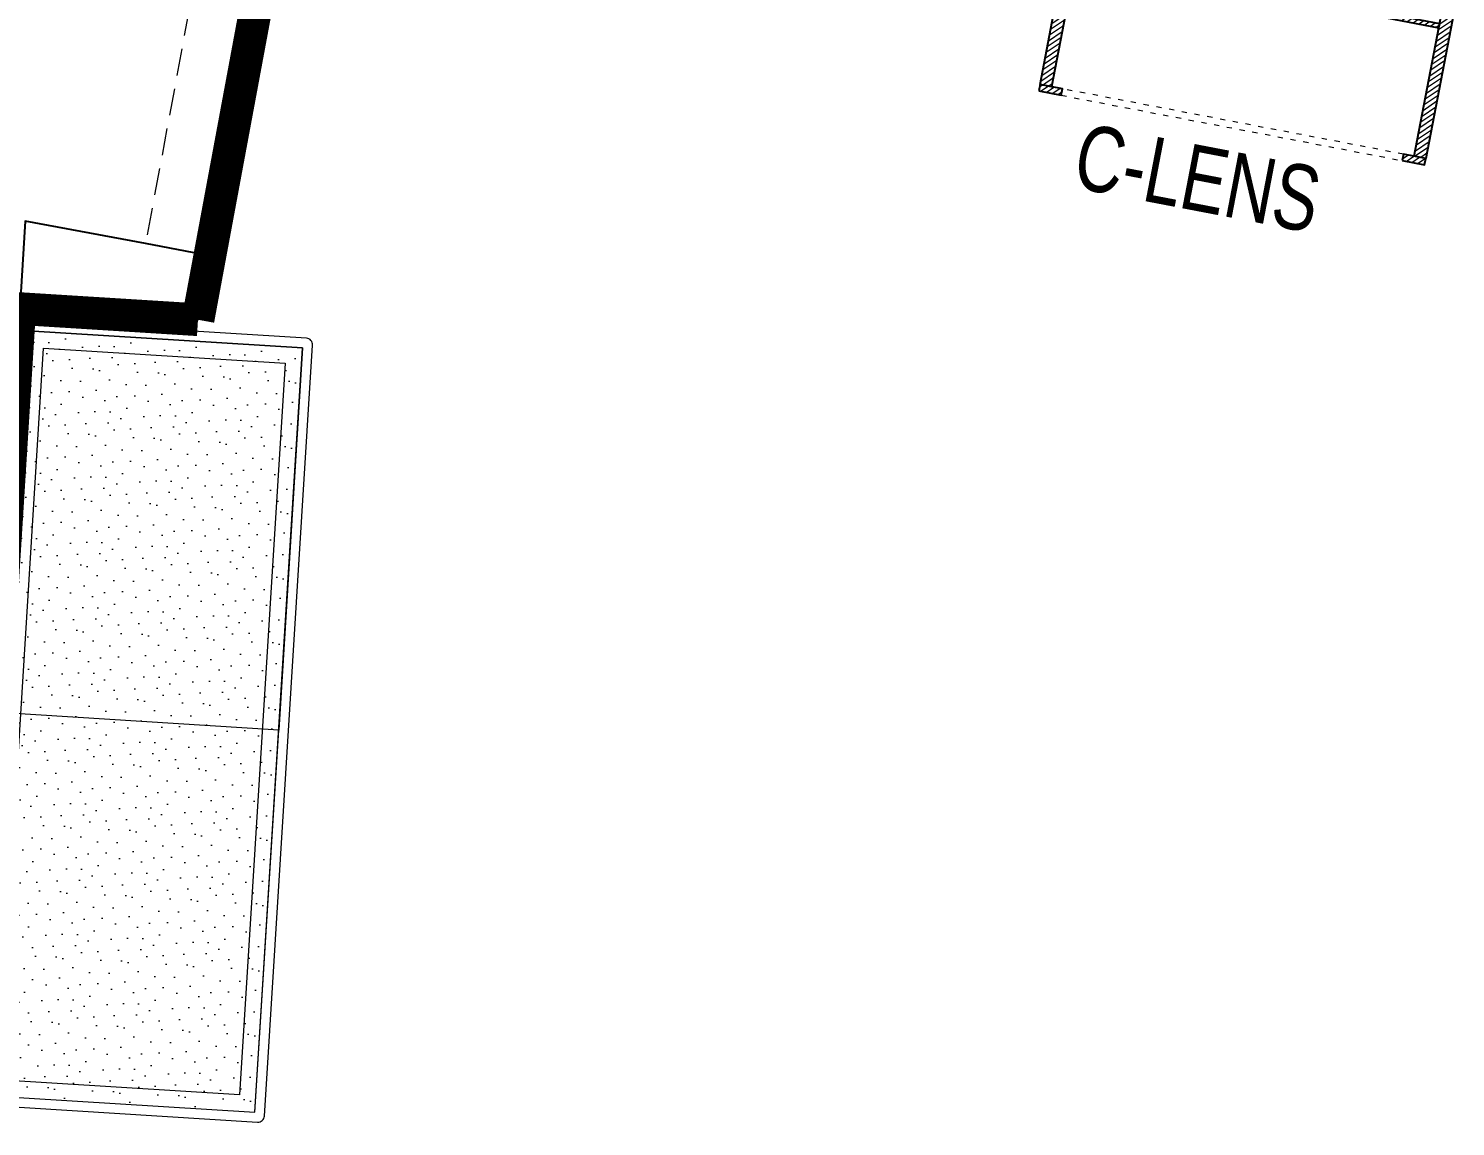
# Model space of a CAD drawing. Header units: feet. Extents: x 5858550 to 5870167, y -5283948 to -5274256.
# Drawn here: x 5861921 to 5864100, y -5279198 to -5277520 of the extents above; entities that cross this region are included whole.
import ezdxf

# ---------------------------------------------------------------- set-up
doc = ezdxf.new("R2010")
doc.units = ezdxf.units.FT
doc.header["$LTSCALE"] = 33
doc.header["$MEASUREMENT"] = 0
for name, pattern in [('a_p6_plan_L18$0$HIDDEN', [0.375, 0.25, -0.125]), ('ACAD_ISO03W100', [30, 12, -18]), ('HIDDEN2', [4.7625, 3.175, -1.5875])]:
    doc.linetypes.add(name, pattern=pattern)
for name, color, linetype, lineweight in [('HIDDEN LINE', 177, 'Continuous', 0), ('LENS-HATCH', 251, 'Continuous', 5), ('LENS-PARTITION', 21, 'Continuous', 25), ('LENS_CURTAIN', 5, 'a_p6_plan_L18$0$HIDDEN', 9), ('LK-FF&E FLOOR', 1, 'Continuous', 9), ('LK-FF&E WALL', 1, 'Continuous', 9), ('LK-FLUTTED FINISH', 20, 'Continuous', 30), ('LK-MIRROR', 133, 'Continuous', 13), ('LN-ELEVATION-1', 81, 'Continuous', 25), ('LN-ELEVATION-2', 103, 'Continuous', 20), ('LN-ELEVATION-4', 145, 'Continuous', 13), ('LN-ELEVATION-5', 167, 'Continuous', 5), ('LN-HATCH', 251, 'Continuous', 0), ('PLANO-TXT', 252, 'Continuous', 5)]:
    doc.layers.add(name, color=color, linetype=linetype, lineweight=lineweight)
doc.styles.add('LK TXT', font='GILC____.TTF', dxfattribs={"height": 100})
pattern_1 = [(45, (3990327.2935, 1709214.6916), (-4.4901280605, 4.4901280605), [])]

# ---------------------------------------------------------------- blocks, each defined once
blk = doc.blocks.new('2 seater bench')
at = {"layer": 'LENS-HATCH', "lineweight": 0}
h = blk.add_hatch(dxfattribs=at)
h.set_pattern_fill('STIP1', color=177, scale=100, angle=270, pattern_type=2)
h.set_pattern_definition([(270, (6617251.08, -170421.61), (100, -2e-13), [0, -100]), (270, (6617235.08, -170433.61), (100, -2e-13), [0, -100]), (270, (6617211.08, -170428.61), (100, -2e-13), [0, -100]), (270, (6617188.08, -170463.61), (100, -2e-13), [0, -100]), (270, (6617224.08, -170460.61), (100, -2e-13), [0, -100]), (270, (6617248.08, -170487.61), (100, -2e-13), [0, -100]), (270, (6617255.08, -170452.61), (100, -2e-13), [0, -100]), (270, (6617214.08, -170494.61), (100, -2e-13), [0, -100]), (270, (6617182.08, -170489.61), (100, -2e-13), [0, -100]), (270, (6617167.08, -170415.61), (100, -2e-13), [0, -100]), (270, (6617187.08, -170433.61), (100, -2e-13), [0, -100]), (270, (6617168.08, -170447.61), (100, -2e-13), [0, -100]), (270, (6617232.08, -170508.61), (100, -2e-13), [0, -100]), (270, (6617207.08, -170476.61), (100, -2e-13), [0, -100]), (270, (6617240.08, -170468.61), (100, -2e-13), [0, -100]), (270, (6617231.08, -170485.61), (100, -2e-13), [0, -100]), (270, (6617204.08, -170449.61), (100, -2e-13), [0, -100]), (270, (6617258.08, -170477.61), (100, -2e-13), [0, -100]), (270, (6617199.08, -170508.61), (100, -2e-13), [0, -100]), (270, (6617169.08, -170505.61), (100, -2e-13), [0, -100])])
h.paths.add_polyline_path([(585, 210), (0, 210), (0, -210), (585, -210)])
h.paths.add_polyline_path([(0, 245), (0, -210)])
h.paths.add_polyline_path([(-585, 210), (0, 210), (0, -210), (-585, -210)])
at = {"layer": 'LN-ELEVATION-2', "ltscale": 0.5}
for points in [[(-585, 210), (0, 210), (0, -210), (-585, -210)], [(585, 210), (0, 210), (0, -210), (585, -210)]]:
    blk.add_lwpolyline(points, close=True, dxfattribs=at)
at = {"layer": 'LN-ELEVATION-5', "ltscale": 0.5}
blk.add_lwpolyline([(590, 225), (-590, 225, 0.414214), (-600, 215), (-600, -215, 0.414214), (-590, -225), (590, -225, 0.414214), (600, -215), (600, 215, 0.414214)], format="xyb", close=True, dxfattribs=at)
blk.add_lwpolyline([(585, 210), (-585, 210), (-585, -210), (585, -210)], close=True, dxfattribs=at)
at = {"layer": 'LN-ELEVATION-5', "linetype": 'HIDDEN2', "ltscale": 11}
blk.add_lwpolyline([(-560, 185), (560, 185), (560, -185), (-560, -185)], close=True, dxfattribs=at)
blk = doc.blocks.new('CLENS 600')
at = {"layer": 'LN-HATCH', "ltscale": 0.5}
h = blk.add_hatch(dxfattribs=at)
h.set_pattern_fill('ANSI31', color=256, scale=2)
h.set_pattern_definition(pattern_1)
h.paths.add_polyline_path([(-600, 0), (-582, 0), (-582, -240), (-600, -240)])
h = blk.add_hatch(dxfattribs=at)
h.set_pattern_fill('ANSI31', color=256, scale=2)
h.set_pattern_definition([(45, (3975657.573, 1709214.6916), (-4.490128061, 4.490128061), [])])
h.paths.add_polyline_path([(-18, 0), (0, 0), (0, -240), (-18, -240)])
h = blk.add_hatch(dxfattribs=at)
h.set_pattern_fill('ANSI31', color=256, scale=2)
h.set_pattern_definition([(45, (3990252.2935, 1709214.6916), (-4.4901280605, 4.4901280605), [])])
h.paths.add_polyline_path([(-582, -40), (-18, -40), (-18, -34), (-582, -34)])
h = blk.add_hatch(dxfattribs=at)
h.set_pattern_fill('ANSI31', color=256, scale=2)
h.set_pattern_definition(pattern_1)
h.paths.add_polyline_path([(-600, -250), (-565, -250), (-565, -240), (-600, -240)])
h = blk.add_hatch(dxfattribs=at)
h.set_pattern_fill('ANSI31', color=256, scale=2)
h.set_pattern_definition([(45, (3990177.2935, 1709214.6916), (-4.4901280605, 4.4901280605), [])])
h.paths.add_polyline_path([(-35, -250), (0, -250), (0, -240), (-35, -240)])
at = {"layer": 'HIDDEN LINE', "linetype": 'ACAD_ISO03W100', "ltscale": 0.02}
for p, q in [((-35, -240), (-565, -240)), ((-565, -250), (-35, -250))]:
    blk.add_line(p, q, dxfattribs=at)
at = {"layer": 'LN-ELEVATION-1', "ltscale": 0.5}
for points in [[(-600, 0), (-582, 0), (-582, -240), (-600, -240)], [(-18, 0), (0, 0), (0, -240), (-18, -240)], [(-582, -40), (-18, -40), (-18, -34), (-582, -34)], [(-600, -250), (-565, -250), (-565, -240), (-600, -240)], [(-35, -250), (0, -250), (0, -240), (-35, -240)]]:
    blk.add_lwpolyline(points, close=True, dxfattribs=at)
at = {"layer": 'LN-ELEVATION-4'}
blk.add_line((-18, 0), (-582, 0), dxfattribs=at)

msp = doc.modelspace()

# ---------------------------------------------------------------- linework, layer by layer
at = {"layer": 'LENS-PARTITION'}
msp.add_lwpolyline([(5862197.9, -5277867.2), (5862099.7, -5277848.4), (5861915.7, -5277814.2), (5861907.4, -5277947.9), (5862179.7, -5277964.9)], close=True, dxfattribs=at)
at = {"layer": 'LENS_CURTAIN', "ltscale": 5}
msp.add_lwpolyline([(5862197.9, -5277867.2), (5862332.2, -5277144.1), (5862234, -5277125.3), (5862099.7, -5277848.4)], close=True, dxfattribs=at)
at = {"layer": 'LK-FLUTTED FINISH', "linetype": 'ACAD_ISO03W100', "ltscale": 0.05, "const_width": 50}
msp.add_lwpolyline([(5862179.7, -5277964.9), (5861907.4, -5277947.9), (5861552.4, -5283627.9)], dxfattribs=at)
at = {"layer": 'LK-MIRROR', "linetype": 'ACAD_ISO03W100', "ltscale": 0.05, "const_width": 50}
msp.add_lwpolyline([(5863510.8, -5277369.9), (5862332.2, -5277144.1), (5862179.7, -5277964.9)], dxfattribs=at)

# ---------------------------------------------------------------- block references
at = {"layer": 'LK-FF&E FLOOR', "rotation": 266.424299731106}
msp.add_blockref('2 seater bench', (5862093.4, -5278578.7), dxfattribs=at)
at = {"layer": 'LK-FF&E WALL', "rotation": 349.1530586515453}
msp.add_blockref('CLENS 600', (5864100.1, -5277482.8), dxfattribs=at)

# ---------------------------------------------------------------- texts
at = {"layer": 'PLANO-TXT', "linetype": 'Continuous', "ltscale": 3, "insert": (5863706.3, -5277748.9), "char_height": 100, "width": 289.881, "attachment_point": 5, "rotation": 349.1531, "style": 'LK TXT'}
msp.add_mtext('C-LENS ', dxfattribs=at)

doc.saveas('drawing.dxf')
